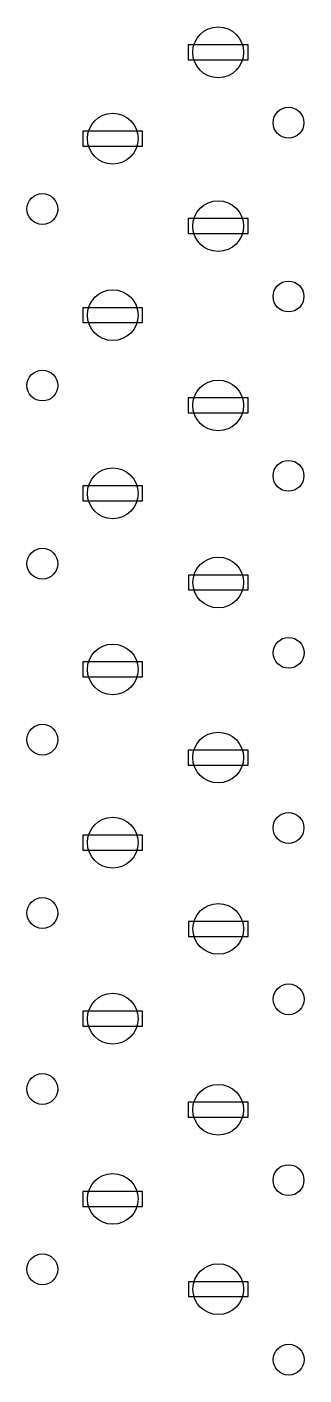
# Model space of a CAD drawing. Header units: millimetres. Extents: x 0 to 28, y 0 to 136.
import ezdxf

# ---------------------------------------------------------------- set-up
doc = ezdxf.new("R2010")
doc.units = ezdxf.units.MM
for name, color, linetype, lineweight, true_color in [('led_holes', 2, 'Continuous', 25, 0xffff00), ('right_screw_holes', 1, 'Continuous', 25, 0xff0000), ('screw_holes', 6, 'Continuous', 25, 0xff00ff), ('slits', 134, 'Continuous', 25, 0x008080)]:
    doc.layers.add(name, color=color, linetype=linetype, lineweight=lineweight, true_color=true_color)

msp = doc.modelspace()

# ---------------------------------------------------------------- linework, layer by layer
at = {"layer": 'led_holes'}
for centre in [(19.21, 133.23), (8.62, 124.56), (19.21, 115.77), (8.62, 106.82), (19.21, 97.75), (8.62, 88.92), (19.22, 79.96), (8.62, 71.23), (19.21, 62.37), (8.62, 53.82), (19.22, 45.15), (8.62, 36.13), (19.21, 26.98), (8.62, 18.02), (19.22, 8.95)]:
    msp.add_circle(centre, 2.55, dxfattribs=at)
at = {"layer": 'right_screw_holes'}
for centre in [(26.28, 126.16), (26.28, 108.7), (26.28, 90.68), (26.29, 72.89), (26.28, 55.3), (26.29, 38.08), (26.28, 19.91), (26.29, 1.87)]:
    msp.add_circle(centre, 1.55, dxfattribs=at)
at = {"layer": 'screw_holes'}
for centre in [(1.55, 117.49), (1.55, 99.75), (1.55, 81.85), (1.55, 64.16), (1.55, 46.75), (1.55, 29.06), (1.55, 10.95)]:
    msp.add_circle(centre, 1.55, dxfattribs=at)
at = {"layer": 'slits'}
for p, q in [((22.21, 133.98), (16.21, 133.98)), ((16.21, 133.98), (16.21, 132.48)), ((22.21, 132.48), (22.21, 133.98)), ((16.21, 132.48), (22.21, 132.48)), ((11.62, 125.31), (5.62, 125.31)), ((5.62, 125.31), (5.62, 123.81)), ((11.62, 123.81), (11.62, 125.31)), ((5.62, 123.81), (11.62, 123.81)), ((22.21, 116.52), (16.21, 116.52)), ((16.21, 116.52), (16.21, 115.02)), ((22.21, 115.02), (22.21, 116.52)), ((16.21, 115.02), (22.21, 115.02)), ((11.62, 107.57), (5.62, 107.57)), ((5.62, 107.57), (5.62, 106.07)), ((11.62, 106.07), (11.62, 107.57)), ((5.62, 106.07), (11.62, 106.07)), ((22.21, 98.5), (16.21, 98.5)), ((16.21, 98.5), (16.21, 97)), ((22.21, 97), (22.21, 98.5)), ((16.21, 97), (22.21, 97)), ((11.62, 89.67), (5.62, 89.67)), ((5.62, 89.67), (5.62, 88.17)), ((11.62, 88.17), (11.62, 89.67)), ((5.62, 88.17), (11.62, 88.17)), ((22.22, 80.71), (16.22, 80.71)), ((16.22, 80.71), (16.22, 79.21)), ((22.22, 79.21), (22.22, 80.71)), ((16.22, 79.21), (22.22, 79.21)), ((11.62, 71.98), (5.62, 71.98)), ((5.62, 71.98), (5.62, 70.48)), ((11.62, 70.48), (11.62, 71.98)), ((5.62, 70.48), (11.62, 70.48)), ((22.21, 63.12), (16.21, 63.12)), ((16.21, 63.12), (16.21, 61.62)), ((22.21, 61.62), (22.21, 63.12)), ((16.21, 61.62), (22.21, 61.62)), ((11.62, 54.57), (5.62, 54.57)), ((5.62, 54.57), (5.62, 53.07)), ((11.62, 53.07), (11.62, 54.57)), ((5.62, 53.07), (11.62, 53.07)), ((22.22, 45.9), (16.22, 45.9)), ((16.22, 45.9), (16.22, 44.4)), ((22.22, 44.4), (22.22, 45.9)), ((16.22, 44.4), (22.22, 44.4)), ((11.62, 36.88), (5.62, 36.88)), ((5.62, 36.88), (5.62, 35.38)), ((11.62, 35.38), (11.62, 36.88)), ((5.62, 35.38), (11.62, 35.38)), ((22.21, 27.73), (16.21, 27.73)), ((16.21, 27.73), (16.21, 26.23)), ((22.21, 26.23), (22.21, 27.73)), ((16.21, 26.23), (22.21, 26.23)), ((11.62, 18.77), (5.62, 18.77)), ((5.62, 18.77), (5.62, 17.27)), ((11.62, 17.27), (11.62, 18.77)), ((5.62, 17.27), (11.62, 17.27)), ((22.22, 9.7), (16.22, 9.7)), ((16.22, 9.7), (16.22, 8.2)), ((22.22, 8.2), (22.22, 9.7)), ((16.22, 8.2), (22.22, 8.2))]:
    msp.add_line(p, q, dxfattribs=at)

doc.saveas('drawing.dxf')
